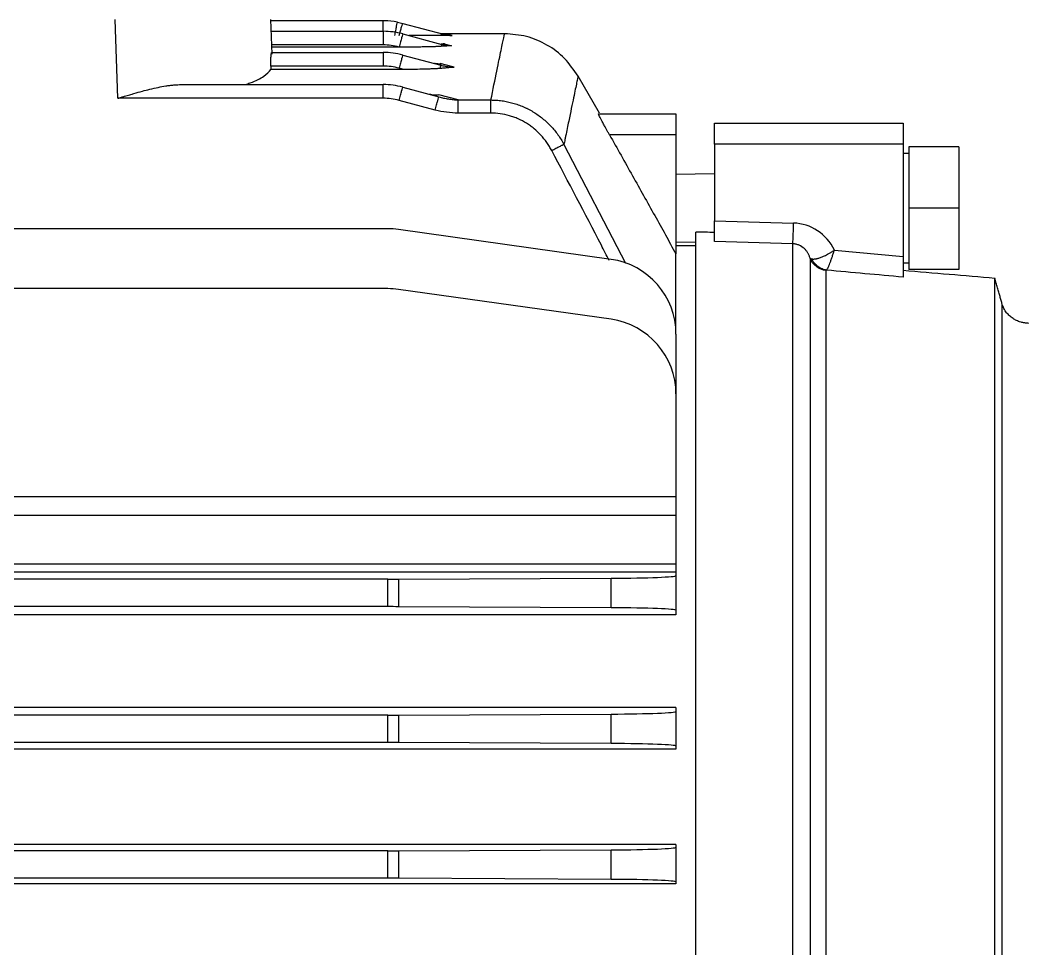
# Model space of a CAD drawing. Header units: millimetres. Extents: x 15 to 1184, y 5 to 836.
# Drawn here: x 878.7 to 932.2, y 575.5 to 624.7 of the extents above; entities that cross this region are included whole.
import ezdxf

# ---------------------------------------------------------------- set-up
doc = ezdxf.new("R2010")
doc.units = ezdxf.units.MM

msp = doc.modelspace()

# ---------------------------------------------------------------- linework, layer by layer
at = {"color": 7, "linetype": 'Continuous', "lineweight": 25}
for p, q in [((883.893, 620.554), (883.747, 624.728)), ((891.992, 624.728), (892.056, 622.888)), ((897.965, 624.659), (891.994, 624.659)), ((899, 624.523), (901.154, 623.946)), ((892.014, 624.104), (897.965, 624.104)), ((899, 623.968), (901.073, 623.413)), ((900.96, 623.877), (899.339, 623.877)), ((901.613, 623.877), (900.96, 623.877)), ((904.4, 623.978), (901.033, 623.978)), ((897.965, 623.38), (892.039, 623.38)), ((901.035, 623.438), (901.208, 623.438)), ((901.208, 623.438), (901.139, 623.438)), ((901.208, 623.438), (901.576, 623.341)), ((898.828, 623.264), (892.043, 623.264)), ((892.044, 622.984), (897.965, 622.984)), ((898.828, 623.264), (898.806, 623.27)), ((899, 622.848), (901.012, 622.309)), ((892.004, 622.26), (892.01, 622.083)), ((897.965, 622.26), (892.004, 622.26)), ((900.758, 622.377), (901.051, 622.377)), ((901.661, 622.216), (900.991, 622.393)), ((899.055, 622.083), (892.01, 622.083)), ((899.055, 622.083), (898.806, 622.15)), ((909.434, 619.757), (908.296, 621.728)), ((887.248, 621.278), (897.965, 621.278)), ((899, 621.142), (900.912, 620.629)), ((901.937, 620.464), (900.917, 620.733)), ((897.965, 620.554), (883.893, 620.554)), ((900.718, 619.931), (898.806, 620.443)), ((901.94, 620.463), (903.675, 620.463)), ((903.675, 619.768), (901.94, 619.768)), ((909.385, 619.728), (913.492, 619.728)), ((913.492, 619.728), (913.492, 618.617)), ((915.542, 619.228), (925.542, 619.228)), ((915.542, 618.117), (915.542, 619.228)), ((925.542, 619.228), (925.542, 618.117)), ((913.492, 618.617), (909.966, 618.617)), ((913.492, 618.617), (913.492, 612.306)), ((907.548, 618.11), (910.814, 611.809)), ((925.542, 618.117), (915.542, 618.117)), ((915.542, 618.117), (915.542, 614.053)), ((925.542, 618.117), (925.542, 612.172)), ((928.492, 617.978), (925.842, 617.978)), ((925.842, 617.978), (925.842, 614.728)), ((928.492, 617.978), (928.492, 614.728)), ((925.842, 617.628), (925.542, 617.628)), ((915.542, 616.554), (913.492, 616.518)), ((928.492, 614.728), (925.842, 614.728)), ((925.842, 614.728), (925.842, 611.478)), ((928.492, 614.728), (928.492, 611.478)), ((915.542, 614.053), (919.729, 613.938)), ((915.542, 612.953), (915.542, 614.052)), ((898.212, 613.64), (852.581, 613.64)), ((910.049, 612.015), (898.769, 613.601)), ((914.542, 556.536), (914.542, 613.464)), ((913.492, 612.939), (914.542, 612.92)), ((914.542, 612.728), (913.492, 612.728)), ((919.689, 612.84), (915.542, 612.953)), ((919.689, 562.399), (919.689, 612.84)), ((913.492, 608.054), (913.492, 612.306)), ((920.607, 612.083), (920.607, 562.993)), ((921.891, 612.508), (925.542, 612.172)), ((925.542, 612.172), (925.542, 611.07)), ((925.542, 611.828), (925.842, 611.828)), ((921.463, 562.899), (921.463, 611.424)), ((928.492, 611.478), (925.842, 611.478)), ((930.397, 559.523), (930.397, 611.025)), ((898.212, 610.462), (854.399, 610.462)), ((910.049, 608.838), (898.769, 610.423)), ((930.797, 558.028), (930.797, 609.634)), ((913.492, 608.054), (913.492, 604.877)), ((913.492, 604.877), (913.492, 599.442)), ((852.392, 599.442), (913.492, 599.442)), ((913.492, 599.442), (913.492, 598.434)), ((913.492, 598.434), (851.386, 598.434)), ((913.492, 598.434), (913.492, 595.876)), ((849.986, 595.876), (913.492, 595.876)), ((913.492, 595.876), (913.492, 595.437)), ((898.212, 595.053), (849.932, 595.053)), ((913.492, 595.437), (849.982, 595.437)), ((898.212, 593.604), (898.212, 595.053)), ((898.769, 595.054), (910.049, 595.109)), ((898.769, 595.054), (898.769, 593.603)), ((910.049, 593.547), (910.049, 595.109)), ((913.492, 595.437), (913.492, 595.248)), ((913.492, 595.248), (913.492, 593.409)), ((898.212, 593.604), (849.932, 593.604)), ((910.049, 593.547), (898.769, 593.603)), ((913.492, 593.409), (913.492, 593.174)), ((913.492, 593.174), (850.242, 593.174)), ((913.492, 588.257), (850.242, 588.257)), ((913.492, 588.257), (913.492, 588.048)), ((913.492, 588.048), (913.492, 586.209)), ((898.212, 587.853), (847.693, 587.853)), ((898.212, 586.404), (898.212, 587.853)), ((898.769, 587.854), (910.049, 587.909)), ((898.769, 587.854), (898.769, 586.403)), ((910.049, 586.347), (910.049, 587.909)), ((898.212, 586.404), (847.693, 586.404)), ((910.049, 586.347), (898.769, 586.403)), ((913.492, 586.051), (818.992, 586.051)), ((913.492, 586.209), (913.492, 586.051)), ((913.492, 580.99), (818.992, 580.99)), ((898.212, 580.653), (834.272, 580.653)), ((898.212, 579.204), (898.212, 580.653)), ((898.769, 580.654), (910.049, 580.709)), ((898.769, 580.654), (898.769, 579.203)), ((910.049, 579.147), (910.049, 580.709)), ((913.492, 580.99), (913.492, 580.848)), ((913.492, 580.848), (913.492, 579.009)), ((913.492, 578.902), (818.992, 578.902)), ((898.212, 579.204), (834.272, 579.204)), ((910.049, 579.147), (898.769, 579.203)), ((913.492, 579.009), (913.492, 578.902))]:
    msp.add_line(p, q, dxfattribs=at)
at = {"color": 7, "linetype": 'Continuous', "lineweight": 25, "flags": 128}
msp.add_lwpolyline([(915.542, 613.438), (915.417, 613.441), (915.292, 613.445), (915.167, 613.448), (915.042, 613.451), (914.917, 613.454), (914.792, 613.458), (914.667, 613.461), (914.542, 613.464)], dxfattribs=at)
at = {"color": 7, "linetype": 'Continuous', "lineweight": 25}
for centre, radius, start, end in [((897.965, 620.659), 4, 89.1324, 90), ((897.965, 620.659), 4, 79.1521, 89.1324), ((897.965, 620.104), 4, 75, 90), ((897.965, 620.13), 3.25, 75, 90), ((897.965, 618.984), 4, 75, 90), ((897.965, 619.01), 3.25, 75, 90), ((897.965, 617.278), 4, 75, 90), ((897.965, 617.304), 3.25, 75, 90), ((898.212, 609.64), 4, 82, 90), ((909.492, 608.054), 4, 0, 82), ((898.212, 606.462), 4, 82, 90), ((909.492, 604.877), 4, 0, 82)]:
    msp.add_arc(centre, radius, start, end, dxfattribs=at)
for centre, major_axis, ratio, start_param, end_param in [((1085.2, 575.459), (183.983, -48.523), 0, 3.077044, 3.099328), ((919.664, 611.321), (0.009, 2.617), 0.954479, 5.186215, 6.260897), ((912.985, 612.894), (59.485, -5.172), 0.006211, 4.925619, 5.009987), ((898.212, 595.192), (4, 0), 0.034921, 4.712389, 4.852015), ((909.492, 595.248), (4, 0), 0.034921, 4.852015, 6.283185), ((898.212, 593.464), (4, 0), 0.034921, 1.43117, 1.570796), ((909.492, 593.409), (4, 0), 0.034921, 0, 1.43117), ((909.492, 588.048), (4, 0), 0.034921, 4.852015, 6.283185), ((898.212, 587.992), (4, 0), 0.034921, 4.712389, 4.852015), ((898.212, 586.264), (4, 0), 0.034921, 1.43117, 1.570796), ((909.492, 586.209), (4, 0), 0.034921, 0, 1.43117), ((898.212, 580.792), (4, 0), 0.034921, 4.712389, 4.852015), ((909.492, 580.848), (4, 0), 0.034921, 4.852015, 6.283185), ((898.212, 579.064), (4, 0), 0.034921, 1.43117, 1.570796), ((909.492, 579.009), (4, 0), 0.034921, 0, 1.43117)]:
    msp.add_ellipse(centre, major_axis=major_axis, ratio=ratio, start_param=start_param, end_param=end_param, dxfattribs=at)
for points, knots in [([(897.965, 624.104), (897.965, 624.142), (897.965, 624.273), (897.965, 624.46), (897.965, 624.627), (897.965, 624.649), (897.965, 624.659)], [0, 0, 0, 0, 0.116262, 0.410841, 0.705421, 1, 1, 1, 1]), ([(898.577, 623.877), (898.595, 623.972), (898.613, 624.065), (898.63, 624.151), (898.647, 624.237), (898.662, 624.316), (898.675, 624.381), (898.688, 624.447), (898.699, 624.499), (898.706, 624.534), (898.713, 624.57), (898.717, 624.588), (898.718, 624.588)], [0, 0, 0, 0, 0.25, 0.25, 0.25, 0.5, 0.5, 0.5, 0.75, 0.75, 0.75, 1, 1, 1, 1]), ([(898.806, 623.877), (898.83, 623.965), (898.854, 624.052), (898.876, 624.131), (898.899, 624.209), (898.919, 624.281), (898.937, 624.34), (898.955, 624.399), (898.97, 624.445), (898.98, 624.477), (898.991, 624.508), (898.998, 624.524), (899, 624.523)], [0, 0, 0, 0, 0.25, 0.25, 0.25, 0.5, 0.5, 0.5, 0.75, 0.75, 0.75, 1, 1, 1, 1]), ([(897.965, 624.104), (897.965, 624.104), (897.965, 624.086), (897.965, 624.05), (897.965, 624.014), (897.965, 623.96), (897.965, 623.894), (897.965, 623.827), (897.965, 623.747), (897.965, 623.659), (897.965, 623.572), (897.965, 623.476), (897.965, 623.38)], [0, 0, 0, 0, 0.25, 0.25, 0.25, 0.5, 0.5, 0.5, 0.75, 0.75, 0.75, 1, 1, 1, 1]), ([(899, 623.968), (899, 623.968), (898.994, 623.95), (898.974, 623.881), (898.959, 623.83), (898.923, 623.701), (898.902, 623.624), (898.856, 623.454), (898.831, 623.362), (898.806, 623.27)], [0, 0, 0, 0, 0.25, 0.25, 0.5, 0.5, 0.75, 0.75, 1, 1, 1, 1]), ([(900.96, 623.877), (900.977, 623.892), (900.994, 623.905), (901.011, 623.916), (901.028, 623.926), (901.044, 623.934), (901.061, 623.94), (901.077, 623.946), (901.093, 623.949), (901.109, 623.95), (901.124, 623.951), (901.139, 623.95), (901.154, 623.946)], [0, 0, 0, 0, 0.25, 0.25, 0.25, 0.5, 0.5, 0.5, 0.75, 0.75, 0.75, 1, 1, 1, 1]), ([(901.395, 623.935), (901.372, 623.935), (901.33, 623.934), (901.271, 623.937), (901.203, 623.944), (901.126, 623.955), (901.066, 623.97), (901.038, 623.977)], [0, 0, 0, 0, 0.188124, 0.354574, 0.499277, 0.760673, 1, 1, 1, 1]), ([(901.154, 623.946), (901.178, 623.94), (901.228, 623.927), (901.304, 623.911), (901.392, 623.897), (901.495, 623.884), (901.572, 623.88), (901.613, 623.877)], [0, 0, 0, 0, 0.157427, 0.324078, 0.499961, 0.729909, 1, 1, 1, 1]), ([(903.675, 620.463), (903.785, 621.004), (904.006, 622.085), (904.231, 623.171), (904.362, 623.805), (904.411, 624.037), (904.399, 623.978), (904.399, 623.978)], [0, 0, 0, 0, 0.250416, 0.499903, 0.750384, 0.999821, 1, 1, 1, 1]), ([(901.041, 623.305), (901.017, 623.303), (900.968, 623.3), (900.889, 623.297), (900.804, 623.293), (900.712, 623.289), (900.612, 623.286), (900.456, 623.282), (900.236, 623.276), (899.932, 623.271), (899.591, 623.267), (899.216, 623.264), (898.96, 623.264), (898.828, 623.264)], [0, 0, 0, 0, 0.034964, 0.072507, 0.112717, 0.155664, 0.201406, 0.249991, 0.369304, 0.500218, 0.658524, 0.825027, 1, 1, 1, 1]), ([(901.073, 623.413), (901.073, 623.413), (901.069, 623.403), (901.064, 623.385), (901.058, 623.367), (901.05, 623.34), (901.041, 623.305)], [0, 0, 0, 0, 0.1816367, 0.1816367, 0.1816367, 0.3611067, 0.3611067, 0.3611067, 0.3611067]), ([(901.576, 623.341), (901.529, 623.338), (901.441, 623.331), (901.317, 623.323), (901.187, 623.314), (901.095, 623.308), (901.041, 623.305)], [0, 0, 0, 0, 0.268914, 0.500004, 0.700006, 1, 1, 1, 1]), ([(901.073, 623.413), (901.1, 623.406), (901.155, 623.392), (901.238, 623.375), (901.336, 623.359), (901.449, 623.346), (901.534, 623.343), (901.576, 623.341)], [0, 0, 0, 0, 0.166483, 0.333158, 0.500029, 0.750872, 1, 1, 1, 1]), ([(892.004, 622.26), (892.003, 622.28), (892.002, 622.318), (892.001, 622.375), (892, 622.431), (892, 622.486), (892.001, 622.566), (892.005, 622.667), (892.011, 622.777), (892.018, 622.852), (892.024, 622.9), (892.029, 622.934), (892.034, 622.962), (892.039, 622.981), (892.042, 622.983), (892.044, 622.984)], [0, 0, 0, 0, 0.050358, 0.100248, 0.149972, 0.199836, 0.250142, 0.374857, 0.499782, 0.624601, 0.687179, 0.749425, 0.833192, 0.916257, 1, 1, 1, 1]), ([(897.965, 622.984), (897.965, 622.984), (897.965, 622.965), (897.965, 622.93), (897.965, 622.894), (897.965, 622.84), (897.965, 622.774), (897.965, 622.707), (897.965, 622.627), (897.965, 622.539), (897.965, 622.451), (897.965, 622.356), (897.965, 622.26)], [0, 0, 0, 0, 0.25, 0.25, 0.25, 0.5, 0.5, 0.5, 0.75, 0.75, 0.75, 1, 1, 1, 1]), ([(899, 622.848), (899, 622.848), (898.994, 622.83), (898.974, 622.761), (898.959, 622.71), (898.923, 622.581), (898.902, 622.504), (898.856, 622.334), (898.831, 622.242), (898.806, 622.15)], [0, 0, 0, 0, 0.25, 0.25, 0.5, 0.5, 0.75, 0.75, 1, 1, 1, 1]), ([(900.855, 622.377), (900.839, 622.377), (900.803, 622.378), (900.736, 622.384), (900.707, 622.391), (900.686, 622.397)], [0, 0, 0, 0, 0.186647, 0.406873, 1, 1, 1, 1]), ([(901.012, 622.309), (901.011, 622.309), (901.006, 622.293), (900.997, 622.263), (900.988, 622.233), (900.976, 622.188), (900.96, 622.132)], [0, 0, 0, 0, 0.2345024, 0.2345024, 0.2345024, 0.4662076, 0.4662076, 0.4662076, 0.4662076]), ([(901.012, 622.309), (901.051, 622.299), (901.128, 622.279), (901.246, 622.255), (901.384, 622.231), (901.542, 622.21), (901.662, 622.204), (901.721, 622.2)], [0, 0, 0, 0, 0.166676, 0.333749, 0.501226, 0.751976, 1, 1, 1, 1]), ([(890.634, 621.278), (890.728, 621.309), (891.169, 621.451), (891.682, 621.731), (891.9, 621.965), (892.01, 622.083)], [0, 0, 0, 0, 0.119421, 0.557635, 1, 1, 1, 1]), ([(900.96, 622.132), (900.929, 622.13), (900.866, 622.125), (900.767, 622.119), (900.66, 622.114), (900.546, 622.109), (900.425, 622.104), (900.296, 622.1), (900.16, 622.096), (899.913, 622.09), (899.544, 622.084), (899.222, 622.083), (899.055, 622.083)], [0, 0, 0, 0, 0.050481, 0.10423, 0.161336, 0.221875, 0.28591, 0.353493, 0.42467, 0.49948, 0.740429, 1, 1, 1, 1]), ([(901.721, 622.2), (901.655, 622.194), (901.531, 622.181), (901.343, 622.163), (901.188, 622.15), (901.059, 622.139), (900.994, 622.134), (900.96, 622.132)], [0, 0, 0, 0, 0.264249, 0.499999, 0.749997, 0.868407, 1, 1, 1, 1]), ([(908.296, 621.728), (908.296, 621.728), (908.296, 621.728), (908.264, 621.576), (908.122, 620.894), (907.926, 619.949), (907.75, 619.093), (907.655, 618.631), (907.604, 618.385), (907.575, 618.239), (907.556, 618.15), (907.548, 618.11)], [0, 0, 0, 0, 0.000001, 0.249626, 0.499983, 0.74997, 0.874982, 0.937491, 0.962494, 0.983024, 1, 1, 1, 1]), ([(883.893, 620.554), (883.953, 620.573), (884.069, 620.608), (884.234, 620.657), (884.383, 620.702), (884.517, 620.742), (884.634, 620.776), (884.857, 620.841), (885.172, 620.929), (885.6, 621.04), (886.012, 621.133), (886.367, 621.199), (886.645, 621.238), (886.856, 621.261), (887.057, 621.275), (887.185, 621.277), (887.248, 621.278)], [0, 0, 0, 0, 0.0534021, 0.1021141, 0.146136, 0.185468, 0.2201101, 0.2500627, 0.3824483, 0.4990324, 0.6305252, 0.7497491, 0.817103, 0.8812114, 0.9421483, 1, 1, 1, 1]), ([(897.965, 620.554), (897.965, 620.65), (897.965, 620.745), (897.965, 620.921), (897.965, 621.001), (897.965, 621.134), (897.965, 621.187), (897.965, 621.259), (897.965, 621.278), (897.965, 621.278)], [0, 0, 0, 0, 0.25, 0.25, 0.5, 0.5, 0.75, 0.75, 1, 1, 1, 1]), ([(898.806, 620.443), (898.831, 620.536), (898.856, 620.628), (898.879, 620.713), (898.902, 620.798), (898.923, 620.875), (898.941, 620.939), (898.959, 621.004), (898.974, 621.055), (898.984, 621.09), (898.994, 621.124), (899, 621.142), (899, 621.142)], [0, 0, 0, 0, 0.25, 0.25, 0.25, 0.5, 0.5, 0.5, 0.75, 0.75, 0.75, 1, 1, 1, 1]), ([(900.92, 620.732), (900.893, 620.729), (900.844, 620.722), (900.775, 620.718), (900.719, 620.718), (900.643, 620.721), (900.544, 620.732), (900.461, 620.751), (900.421, 620.761)], [0, 0, 0, 0, 0.161552, 0.298727, 0.411558, 0.500074, 0.756453, 1, 1, 1, 1]), ([(900.718, 619.931), (900.743, 620.024), (900.768, 620.116), (900.814, 620.285), (900.835, 620.363), (900.871, 620.491), (900.885, 620.543), (900.906, 620.612), (900.911, 620.63), (900.912, 620.629)], [0, 0, 0, 0, 0.25, 0.25, 0.5, 0.5, 0.75, 0.75, 1, 1, 1, 1]), ([(900.912, 620.629), (900.954, 620.619), (901.038, 620.597), (901.165, 620.568), (901.293, 620.542), (901.464, 620.512), (901.68, 620.482), (901.854, 620.469), (901.94, 620.463)], [0, 0, 0, 0, 0.124552, 0.249402, 0.374553, 0.500006, 0.751403, 1, 1, 1, 1]), ([(901.94, 619.768), (901.94, 619.846), (901.94, 619.925), (901.94, 619.999), (901.94, 620.073), (901.94, 620.142), (901.94, 620.204), (901.94, 620.266), (901.94, 620.321), (901.94, 620.365), (901.94, 620.408), (901.94, 620.442), (901.94, 620.463)], [0, 0, 0, 0, 0.25, 0.25, 0.25, 0.5, 0.5, 0.5, 0.75, 0.75, 0.75, 1, 1, 1, 1]), ([(903.675, 620.463), (903.724, 620.463), (903.822, 620.461), (903.97, 620.453), (904.117, 620.44), (904.264, 620.422), (904.41, 620.399), (904.556, 620.372), (904.7, 620.339), (904.844, 620.301), (904.986, 620.258), (905.127, 620.21), (905.266, 620.158), (905.404, 620.1), (905.54, 620.038), (905.673, 619.972), (905.805, 619.9), (906.06, 619.75), (906.426, 619.492), (906.788, 619.155), (907.049, 618.858), (907.23, 618.624), (907.399, 618.375), (907.498, 618.199), (907.548, 618.11)], [0, 0, 0, 0, 0.031048, 0.062107, 0.09318, 0.12427, 0.155379, 0.186509, 0.217663, 0.248843, 0.280053, 0.311293, 0.342568, 0.37388, 0.40523, 0.436621, 0.468056, 0.499538, 0.623168, 0.749493, 0.810458, 0.872525, 0.935702, 1, 1, 1, 1]), ([(903.675, 619.768), (903.675, 619.925), (903.675, 620.08), (903.675, 620.328), (903.675, 620.42), (903.675, 620.463)], [0, 0, 0, 0, 0.5, 0.5, 1, 1, 1, 1]), ([(901.94, 619.768), (901.733, 619.768), (901.527, 619.782), (901.324, 619.81), (901.12, 619.837), (900.918, 619.878), (900.718, 619.931)], [0, 0, 0, 0, 0.001232922, 0.001232922, 0.001232922, 0.002465845, 0.002465845, 0.002465845, 0.002465845]), ([(906.898, 617.788), (906.859, 617.862), (906.818, 617.934), (906.775, 618.005), (906.753, 618.041), (906.73, 618.076), (906.707, 618.111), (906.684, 618.146), (906.661, 618.18), (906.637, 618.214), (906.541, 618.35), (906.437, 618.478), (906.325, 618.599), (906.213, 618.72), (906.093, 618.834), (905.965, 618.94), (905.933, 618.966), (905.9, 618.992), (905.867, 619.018), (905.834, 619.043), (905.8, 619.068), (905.767, 619.092), (905.699, 619.141), (905.631, 619.186), (905.56, 619.23), (905.42, 619.317), (905.274, 619.394), (905.123, 619.461), (905.047, 619.494), (904.97, 619.525), (904.892, 619.554), (904.853, 619.568), (904.813, 619.582), (904.773, 619.594), (904.734, 619.607), (904.694, 619.619), (904.654, 619.631), (904.495, 619.676), (904.333, 619.71), (904.17, 619.733), (904.007, 619.756), (903.842, 619.768), (903.675, 619.768)], [0, 0, 0, 0, 0.000494408, 0.000494408, 0.000494408, 0.000741612, 0.000741612, 0.000741612, 0.000988816, 0.000988816, 0.000988816, 0.001977633, 0.001977633, 0.001977633, 0.002966449, 0.002966449, 0.002966449, 0.003213653, 0.003213653, 0.003213653, 0.003460858, 0.003460858, 0.003460858, 0.003955266, 0.003955266, 0.003955266, 0.004944082, 0.004944082, 0.004944082, 0.00543849, 0.00543849, 0.00543849, 0.005685695, 0.005685695, 0.005685695, 0.005932899, 0.005932899, 0.005932899, 0.006921715, 0.006921715, 0.006921715, 0.007910532, 0.007910532, 0.007910532, 0.007910532]), ([(909.966, 618.617), (909.952, 618.641), (909.924, 618.691), (909.884, 618.763), (909.844, 618.834), (909.806, 618.903), (909.768, 618.971), (909.707, 619.083), (909.627, 619.231), (909.538, 619.399), (909.465, 619.54), (909.422, 619.629), (909.399, 619.68), (909.387, 619.708), (909.382, 619.725), (909.384, 619.727), (909.385, 619.728)], [0, 0, 0, 0, 0.042276, 0.08417, 0.125772, 0.167175, 0.208471, 0.249755, 0.375728, 0.499059, 0.625073, 0.748658, 0.812069, 0.874706, 0.937152, 1, 1, 1, 1]), ([(909.966, 618.617), (910.373, 617.892), (911.173, 616.467), (912.349, 614.364), (913.115, 612.984), (913.492, 612.306)], [0, 0, 0, 0, 0.3448104, 0.6781433, 1, 1, 1, 1]), ([(906.898, 617.788), (906.974, 617.828), (907.05, 617.867), (907.121, 617.904), (907.192, 617.94), (907.259, 617.974), (907.317, 618.003), (907.376, 618.032), (907.426, 618.056), (907.465, 618.074), (907.505, 618.093), (907.533, 618.105), (907.548, 618.11)], [0, 0, 0, 0, 0.25, 0.25, 0.25, 0.5, 0.5, 0.5, 0.75, 0.75, 0.75, 1, 1, 1, 1]), ([(909.948, 611.958), (909.81, 612.228), (908.808, 614.178), (907.782, 616.117), (906.898, 617.788)], [0, 0, 0, 0, 0.1381, 1, 1, 1, 1]), ([(919.689, 612.84), (919.693, 612.878), (919.698, 613.005), (919.712, 613.393), (919.72, 613.654), (919.729, 613.938)], [0, 0, 0, 0, 0.5, 0.5, 1, 1, 1, 1]), ([(920.607, 612.083), (920.599, 612.107), (920.583, 612.155), (920.555, 612.223), (920.524, 612.286), (920.477, 612.371), (920.407, 612.472), (920.267, 612.623), (920.086, 612.748), (919.894, 612.813), (919.794, 612.831), (919.735, 612.837), (919.705, 612.839), (919.689, 612.84)], [0, 0, 0, 0, 0.068118, 0.132544, 0.193289, 0.250369, 0.381133, 0.500763, 0.749899, 0.874843, 0.937409, 0.966827, 1, 1, 1, 1]), ([(921.463, 611.424), (921.273, 611.441), (921.088, 611.513), (920.786, 611.745), (920.67, 611.904), (920.607, 612.083)], [0, 0, 0, 0, 0.5, 0.5, 1, 1, 1, 1]), ([(920.607, 612.083), (920.61, 612.079), (920.616, 612.071), (920.631, 612.061), (920.65, 612.052), (920.672, 612.045), (920.69, 612.041), (920.699, 612.039)], [0, 0, 0, 0, 0.205803, 0.408624, 0.608544, 0.805644, 1, 1, 1, 1]), ([(920.699, 612.039), (920.709, 612.037), (920.729, 612.034), (920.765, 612.032), (920.807, 612.033), (920.855, 612.037), (920.909, 612.045), (920.97, 612.057), (921.037, 612.075), (921.111, 612.097), (921.202, 612.129), (921.34, 612.186), (921.502, 612.266), (921.664, 612.359), (921.785, 612.435), (921.858, 612.485), (921.891, 612.508)], [0, 0, 0, 0, 0.046221, 0.094813, 0.145752, 0.199016, 0.254581, 0.312423, 0.372517, 0.43484, 0.499369, 0.591958, 0.749632, 0.847251, 0.930656, 1, 1, 1, 1]), ([(921.483, 611.442), (921.492, 611.452), (921.503, 611.469), (921.516, 611.49), (921.528, 611.511), (921.542, 611.538), (921.557, 611.57), (921.565, 611.586), (921.573, 611.603), (921.58, 611.621), (921.588, 611.639), (921.597, 611.658), (921.605, 611.678), (921.622, 611.718), (921.639, 611.761), (921.657, 611.809), (921.666, 611.832), (921.675, 611.857), (921.685, 611.882), (921.694, 611.908), (921.704, 611.934), (921.713, 611.961), (921.732, 612.015), (921.752, 612.072), (921.771, 612.13), (921.791, 612.189), (921.811, 612.25), (921.831, 612.313), (921.841, 612.344), (921.851, 612.376), (921.861, 612.409), (921.866, 612.425), (921.871, 612.441), (921.876, 612.458), (921.881, 612.475), (921.886, 612.491), (921.891, 612.508)], [-0.000006815, -0.000006815, -0.000006815, -0.000006815, 0.000154367, 0.000154367, 0.000154367, 0.000315548, 0.000315548, 0.000315548, 0.000396139, 0.000396139, 0.000396139, 0.000476729, 0.000476729, 0.000476729, 0.000637911, 0.000637911, 0.000637911, 0.000718501, 0.000718501, 0.000718501, 0.000799092, 0.000799092, 0.000799092, 0.000960273, 0.000960273, 0.000960273, 0.001121454, 0.001121454, 0.001121454, 0.001202045, 0.001202045, 0.001202045, 0.00124234, 0.00124234, 0.00124234, 0.001282636, 0.001282636, 0.001282636, 0.001282636]), ([(921.483, 611.442), (921.399, 611.453), (921.317, 611.475), (921.239, 611.507), (921.16, 611.54), (921.086, 611.583), (921.017, 611.635), (920.949, 611.687), (920.887, 611.748), (920.833, 611.816), (920.779, 611.884), (920.734, 611.959), (920.699, 612.039)], [0, 0, 0, 0, 0.25, 0.25, 0.25, 0.5, 0.5, 0.5, 0.75, 0.75, 0.75, 1, 1, 1, 1]), ([(930.797, 609.634), (930.788, 609.666), (930.77, 609.729), (930.741, 609.829), (930.71, 609.933), (930.679, 610.04), (930.647, 610.152), (930.603, 610.305), (930.545, 610.505), (930.473, 610.757), (930.422, 610.935), (930.397, 611.025)], [0, 0, 0, 0, 0.083035, 0.166089, 0.249238, 0.332561, 0.416135, 0.500037, 0.665922, 0.832389, 1, 1, 1, 1]), ([(932.207, 608.622), (932.176, 608.623), (932.118, 608.626), (932.034, 608.635), (931.958, 608.647), (931.89, 608.661), (931.83, 608.675), (931.717, 608.707), (931.562, 608.766), (931.363, 608.876), (931.184, 609.013), (931.047, 609.159), (930.953, 609.291), (930.889, 609.401), (930.836, 609.515), (930.81, 609.595), (930.797, 609.634)], [0, 0, 0, 0, 0.052258, 0.100258, 0.144001, 0.183488, 0.218718, 0.249689, 0.381412, 0.497888, 0.629191, 0.748742, 0.815687, 0.879864, 0.941294, 1, 1, 1, 1])]:
    msp.add_open_spline(points, degree=3, knots=knots, dxfattribs=at)
for points in [[(898.718, 624.588), (898.813, 624.57), (898.907, 624.548), (899, 624.523)], [(908.296, 621.728), (908.073, 622.054), (907.629, 622.705), (906.671, 623.415), (905.577, 623.889), (904.792, 623.949), (904.399, 623.978)], [(921.483, 611.442), (921.469, 611.437), (921.463, 611.431), (921.463, 611.424)], [(925.542, 611.07), (924.189, 611.194), (922.836, 611.318), (921.483, 611.442)]]:
    msp.add_open_spline(points, degree=3, dxfattribs=at)

doc.saveas('drawing.dxf')
